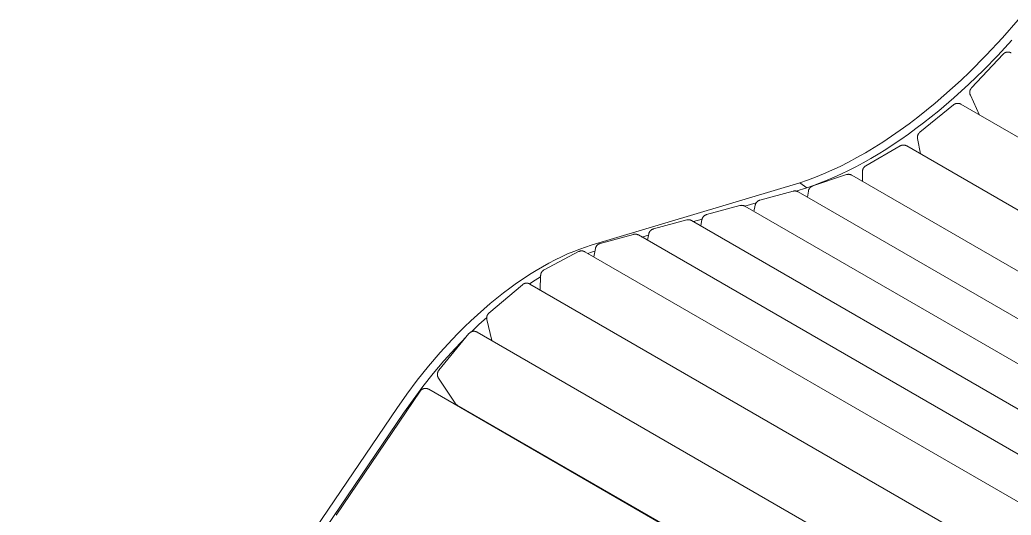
# Model space of a CAD drawing. Header units: inches. Extents: x 3 to 193, y 3 to 134.
# Drawn here: x 128.61 to 149.42, y 67.66 to 78.06 of the extents above; entities that cross this region are included whole.
import ezdxf

# ---------------------------------------------------------------- set-up
doc = ezdxf.new("R2010")
doc.units = ezdxf.units.IN
doc.layers.add('ZANO_R', color=7, linetype='Continuous', lineweight=0)

msp = doc.modelspace()

# ---------------------------------------------------------------- linework, layer by layer
at = {"layer": 'ZANO_R'}
for p, q in [((149.56586, 78.05909), (149.23674, 77.68145)), ((149.23674, 77.68145), (148.89618, 77.31555)), ((149.42907, 77.63278), (149.13557, 77.31297)), ((148.89618, 77.31555), (148.54601, 76.96388)), ((148.58592, 76.6291), (149.25103, 77.33983)), ((149.13557, 77.31297), (148.83444, 77.00335)), ((149.25103, 77.33983), (149.25429, 77.3432)), ((149.25429, 77.3432), (149.25767, 77.34646)), ((149.25767, 77.34646), (149.26115, 77.34959)), ((149.26115, 77.34959), (149.26475, 77.35261)), ((149.26475, 77.35261), (149.26844, 77.3555)), ((149.26844, 77.3555), (149.27223, 77.35826)), ((149.27223, 77.35826), (149.27612, 77.36089)), ((149.27612, 77.36089), (149.28009, 77.36338)), ((149.28009, 77.36338), (149.28415, 77.36573)), ((149.28415, 77.36573), (149.28828, 77.36795)), ((149.28828, 77.36795), (149.29249, 77.37002)), ((149.29249, 77.37002), (149.29677, 77.37194)), ((149.29677, 77.37194), (149.30111, 77.37372)), ((149.30111, 77.37372), (149.30551, 77.37534)), ((149.30551, 77.37534), (149.30996, 77.37682)), ((149.30996, 77.37682), (149.31446, 77.37814)), ((149.31446, 77.37814), (149.319, 77.3793)), ((149.319, 77.3793), (149.32358, 77.38031)), ((149.32358, 77.38031), (149.3282, 77.38116)), ((149.3282, 77.38116), (149.33284, 77.38184)), ((149.33284, 77.38184), (149.3375, 77.38237)), ((149.3375, 77.38237), (149.34217, 77.38274)), ((149.34217, 77.38274), (149.34686, 77.38295)), ((149.34686, 77.38295), (149.35155, 77.383)), ((149.35155, 77.383), (149.35624, 77.38288)), ((149.35624, 77.38288), (149.36092, 77.3826)), ((149.36092, 77.3826), (149.36559, 77.38217)), ((149.36559, 77.38217), (149.37024, 77.38157)), ((149.37024, 77.38157), (149.37487, 77.38081)), ((149.37487, 77.38081), (149.37947, 77.37989)), ((149.37947, 77.37989), (149.38403, 77.37882)), ((149.38403, 77.37882), (149.38856, 77.37759)), ((149.38856, 77.37759), (149.39304, 77.3762)), ((149.39304, 77.3762), (149.39747, 77.37466)), ((149.39747, 77.37466), (149.40185, 77.37297)), ((149.40185, 77.37297), (149.40616, 77.37113)), ((149.40616, 77.37113), (149.41041, 77.36915)), ((149.41041, 77.36915), (149.41459, 77.36701)), ((149.41459, 77.36701), (149.41869, 77.36474)), ((148.83444, 77.00335), (148.52694, 76.70551)), ((148.36793, 76.79413), (148.18822, 76.62881)), ((148.54601, 76.96388), (148.36793, 76.79413)), ((148.18822, 76.62881), (148.00713, 76.46818)), ((148.52694, 76.70551), (148.21443, 76.42093)), ((148.55713, 76.58197), (148.55877, 76.58631)), ((148.55877, 76.58631), (148.56056, 76.59058)), ((148.56056, 76.59058), (148.56249, 76.59479)), ((148.56249, 76.59479), (148.56456, 76.59894)), ((148.56456, 76.59894), (148.56677, 76.60301)), ((148.56677, 76.60301), (148.56911, 76.60701)), ((148.56911, 76.60701), (148.5716, 76.61092)), ((148.5716, 76.61092), (148.57421, 76.61475)), ((148.57421, 76.61475), (148.57695, 76.61848)), ((148.57695, 76.61848), (148.57982, 76.62212)), ((148.57982, 76.62212), (148.58281, 76.62566)), ((148.58281, 76.62566), (148.58592, 76.6291)), ((148.00713, 76.46818), (147.82493, 76.31252)), ((148.21443, 76.42093), (147.8983, 76.151)), ((148.54914, 76.53655), (148.54924, 76.54119)), ((148.5492, 76.53192), (148.54914, 76.53655)), ((148.54941, 76.52729), (148.5492, 76.53192)), ((148.54924, 76.54119), (148.54949, 76.54581)), ((148.54979, 76.52267), (148.54941, 76.52729)), ((148.54949, 76.54581), (148.54991, 76.55043)), ((148.55032, 76.51807), (148.54979, 76.52267)), ((148.54991, 76.55043), (148.55048, 76.55503)), ((148.551, 76.51349), (148.55032, 76.51807)), ((148.55048, 76.55503), (148.5512, 76.5596)), ((148.55185, 76.50893), (148.551, 76.51349)), ((148.5512, 76.5596), (148.55208, 76.56415)), ((148.55284, 76.50441), (148.55185, 76.50893)), ((148.55208, 76.56415), (148.55312, 76.56867)), ((148.55399, 76.49992), (148.55284, 76.50441)), ((148.55312, 76.56867), (148.55431, 76.57315)), ((148.55529, 76.49547), (148.55399, 76.49992)), ((148.55431, 76.57315), (148.55565, 76.57758)), ((148.55675, 76.49107), (148.55529, 76.49547)), ((148.55565, 76.57758), (148.55713, 76.58197)), ((148.55835, 76.48672), (148.55675, 76.49107)), ((148.56009, 76.48243), (148.55835, 76.48672)), ((148.56199, 76.4782), (148.56009, 76.48243)), ((148.75726, 76.06093), (148.56199, 76.4782)), ((147.50125, 75.69916), (148.20926, 76.27592)), ((147.82493, 76.31252), (147.64192, 76.16206)), ((148.20926, 76.27592), (148.21296, 76.27882)), ((148.21296, 76.27882), (148.21675, 76.2816)), ((148.21675, 76.2816), (148.22064, 76.28424)), ((148.22064, 76.28424), (148.22461, 76.28675)), ((148.22461, 76.28675), (148.22867, 76.28912)), ((148.22867, 76.28912), (148.23281, 76.29135)), ((148.23281, 76.29135), (148.23702, 76.29343)), ((148.23702, 76.29343), (148.24131, 76.29537)), ((148.24131, 76.29537), (148.24565, 76.29716)), ((148.24565, 76.29716), (148.25006, 76.2988)), ((148.25006, 76.2988), (148.25452, 76.30028)), ((148.25452, 76.30028), (148.25903, 76.30161)), ((148.25903, 76.30161), (148.26358, 76.30279)), ((148.26358, 76.30279), (148.26817, 76.3038)), ((148.26817, 76.3038), (148.27279, 76.30466)), ((148.27279, 76.30466), (148.27744, 76.30536)), ((148.27744, 76.30536), (148.28211, 76.3059)), ((148.28211, 76.3059), (148.28679, 76.30627)), ((148.28679, 76.30627), (148.29149, 76.30648)), ((148.29149, 76.30648), (148.29619, 76.30654)), ((148.29619, 76.30654), (148.30089, 76.30643)), ((148.30089, 76.30643), (148.30558, 76.30615)), ((148.30558, 76.30615), (148.31026, 76.30572)), ((148.31026, 76.30572), (148.31493, 76.30512)), ((148.31493, 76.30512), (148.31957, 76.30437)), ((148.31957, 76.30437), (148.32418, 76.30345)), ((148.32418, 76.30345), (148.32875, 76.30238)), ((148.32875, 76.30238), (148.33329, 76.30115)), ((148.33329, 76.30115), (148.33778, 76.29976)), ((148.33778, 76.29976), (148.34222, 76.29822)), ((148.34222, 76.29822), (148.34661, 76.29653)), ((148.34661, 76.29653), (148.35093, 76.29469)), ((148.35093, 76.29469), (148.35519, 76.2927)), ((148.35519, 76.2927), (148.35938, 76.29056)), ((148.35938, 76.29056), (148.36349, 76.28828)), ((148.36349, 76.28828), (176.19124, 60.22192)), ((147.45835, 76.01702), (147.27453, 75.87761)), ((147.64192, 76.16206), (147.45835, 76.01702)), ((147.8983, 76.151), (147.58002, 75.89699)), ((147.27453, 75.87761), (147.09072, 75.74403)), ((147.42053, 75.7763), (147.26105, 75.66)), ((147.58002, 75.89699), (147.42053, 75.7763)), ((146.9072, 75.61645), (146.72427, 75.49502)), ((147.09072, 75.74403), (146.9072, 75.61645)), ((147.10176, 75.54819), (146.94284, 75.44099)), ((147.26105, 75.66), (147.10176, 75.54819)), ((147.45104, 75.59449), (147.45116, 75.5991)), ((147.45109, 75.58988), (147.45104, 75.59449)), ((147.45129, 75.58527), (147.45109, 75.58988)), ((147.45116, 75.5991), (147.45142, 75.6037)), ((147.45165, 75.58067), (147.45129, 75.58527)), ((147.45142, 75.6037), (147.45185, 75.6083)), ((147.45216, 75.57609), (147.45165, 75.58067)), ((147.45185, 75.6083), (147.45243, 75.61287)), ((147.45282, 75.57152), (147.45216, 75.57609)), ((147.45243, 75.61287), (147.45316, 75.61743)), ((147.45364, 75.56698), (147.45282, 75.57152)), ((147.45316, 75.61743), (147.45405, 75.62195)), ((147.51777, 75.24364), (147.45364, 75.56698)), ((147.45405, 75.62195), (147.45508, 75.62645)), ((147.45508, 75.62645), (147.45627, 75.6309)), ((147.45627, 75.6309), (147.45762, 75.63532)), ((147.45762, 75.63532), (147.45911, 75.63968)), ((147.45911, 75.63968), (147.46074, 75.64399)), ((147.46074, 75.64399), (147.46252, 75.64825)), ((147.46252, 75.64825), (147.46445, 75.65244)), ((147.46445, 75.65244), (147.46651, 75.65656)), ((147.46651, 75.65656), (147.46871, 75.66062)), ((147.46871, 75.66062), (147.47105, 75.66459)), ((147.47105, 75.66459), (147.47353, 75.66849)), ((147.47353, 75.66849), (147.47613, 75.67229)), ((147.47613, 75.67229), (147.47886, 75.67601)), ((147.47886, 75.67601), (147.48171, 75.67963)), ((147.48171, 75.67963), (147.48469, 75.68316)), ((147.48469, 75.68316), (147.48778, 75.68658)), ((147.48778, 75.68658), (147.49099, 75.6899)), ((147.49099, 75.6899), (147.4943, 75.6931)), ((147.4943, 75.6931), (147.49773, 75.69619)), ((147.49773, 75.69619), (147.50125, 75.69916)), ((146.54217, 75.37986), (146.36118, 75.27111)), ((146.36599, 74.99608), (147.08879, 75.41272)), ((146.72427, 75.49502), (146.54217, 75.37986)), ((146.78448, 75.33847), (146.62684, 75.24072)), ((146.94284, 75.44099), (146.78448, 75.33847)), ((147.08879, 75.41272), (147.09295, 75.41502)), ((147.09295, 75.41502), (147.09718, 75.41717)), ((147.09718, 75.41717), (147.10149, 75.41918)), ((147.10149, 75.41918), (147.10587, 75.42104)), ((147.10587, 75.42104), (147.11031, 75.42274)), ((147.11031, 75.42274), (147.11481, 75.42428)), ((147.11481, 75.42428), (147.11935, 75.42567)), ((147.11935, 75.42567), (147.12395, 75.4269)), ((147.12395, 75.4269), (147.12858, 75.42796)), ((147.12858, 75.42796), (147.13325, 75.42887)), ((147.13325, 75.42887), (147.13794, 75.42961)), ((147.13794, 75.42961), (147.14266, 75.43019)), ((147.14266, 75.43019), (147.1474, 75.4306)), ((147.1474, 75.4306), (147.15215, 75.43085)), ((147.15215, 75.43085), (147.1569, 75.43093)), ((147.1569, 75.43093), (147.16165, 75.43084)), ((147.16165, 75.43084), (147.1664, 75.43059)), ((147.1664, 75.43059), (147.17114, 75.43018)), ((147.17114, 75.43018), (147.17585, 75.4296)), ((147.17585, 75.4296), (147.18055, 75.42885)), ((147.18055, 75.42885), (147.18522, 75.42794)), ((147.18522, 75.42794), (147.18985, 75.42687)), ((147.18985, 75.42687), (147.19444, 75.42564)), ((147.19444, 75.42564), (147.19899, 75.42425)), ((147.19899, 75.42425), (147.20348, 75.4227)), ((147.20348, 75.4227), (147.20792, 75.421)), ((147.20792, 75.421), (147.21229, 75.41914)), ((147.21229, 75.41914), (147.2166, 75.41713)), ((147.2166, 75.41713), (147.22084, 75.41497)), ((147.22084, 75.41497), (147.225, 75.41267)), ((147.225, 75.41267), (175.05275, 59.34631)), ((146.18157, 75.16883), (146.00357, 75.07311)), ((146.36118, 75.27111), (146.18157, 75.16883)), ((146.47011, 75.14781), (146.31444, 75.05979)), ((146.62684, 75.24072), (146.47011, 75.14781)), ((145.82743, 74.984), (145.65339, 74.90152)), ((146.00357, 75.07311), (145.82743, 74.984)), ((146.16, 74.9767), (146.00695, 74.89859)), ((146.31444, 75.05979), (146.16, 74.9767)), ((146.30404, 74.91889), (146.30549, 74.92326)), ((146.30549, 74.92326), (146.3071, 74.92758)), ((146.3071, 74.92758), (146.30884, 74.93184)), ((146.30884, 74.93184), (146.31073, 74.93604)), ((146.31073, 74.93604), (146.31276, 74.94017)), ((146.31276, 74.94017), (146.31493, 74.94423)), ((146.31493, 74.94423), (146.31724, 74.94821)), ((146.31724, 74.94821), (146.31967, 74.95212)), ((146.31967, 74.95212), (146.32224, 74.95594)), ((146.32224, 74.95594), (146.32494, 74.95967)), ((146.32494, 74.95967), (146.32776, 74.96331)), ((146.32776, 74.96331), (146.3307, 74.96685)), ((146.3307, 74.96685), (146.33376, 74.97029)), ((146.33376, 74.97029), (146.33694, 74.97363)), ((146.33694, 74.97363), (146.34022, 74.97685)), ((146.34022, 74.97685), (146.34361, 74.97996)), ((146.34361, 74.97996), (146.34711, 74.98296)), ((146.34711, 74.98296), (146.3507, 74.98584)), ((146.3507, 74.98584), (146.35439, 74.98859)), ((146.35439, 74.98859), (146.35817, 74.99122)), ((146.35817, 74.99122), (146.36204, 74.99372)), ((146.36204, 74.99372), (146.36599, 74.99608)), ((145.31243, 74.75648), (145.14593, 74.69387)), ((145.25294, 74.57264), (145.96034, 74.80973)), ((145.48165, 74.82568), (145.31243, 74.75648)), ((145.65339, 74.90152), (145.48165, 74.82568)), ((145.7056, 74.75734), (145.5576, 74.69421)), ((145.85543, 74.82546), (145.7056, 74.75734)), ((146.00695, 74.89859), (145.85543, 74.82546)), ((145.96034, 74.80973), (145.96474, 74.81112)), ((145.96474, 74.81112), (145.96919, 74.81236)), ((145.96919, 74.81236), (145.97368, 74.81345)), ((145.97368, 74.81345), (145.9782, 74.81439)), ((145.9782, 74.81439), (145.98275, 74.81518)), ((145.98275, 74.81518), (145.98732, 74.81581)), ((145.98732, 74.81581), (145.99191, 74.81628)), ((145.99191, 74.81628), (145.99652, 74.8166)), ((145.99652, 74.8166), (146.00114, 74.81677)), ((146.00114, 74.81677), (146.00575, 74.81678)), ((146.00575, 74.81678), (146.01037, 74.81663)), ((146.01037, 74.81663), (146.01497, 74.81632)), ((146.01497, 74.81632), (146.01957, 74.81586)), ((146.01957, 74.81586), (146.02415, 74.81524)), ((146.02415, 74.81524), (146.0287, 74.81447)), ((146.0287, 74.81447), (146.03322, 74.81355)), ((146.03322, 74.81355), (146.03771, 74.81247)), ((146.03771, 74.81247), (146.04216, 74.81124)), ((146.04216, 74.81124), (146.04657, 74.80986)), ((146.04657, 74.80986), (146.05093, 74.80833)), ((146.05093, 74.80833), (146.05523, 74.80666)), ((146.05523, 74.80666), (146.05947, 74.80484)), ((146.05947, 74.80484), (146.06365, 74.80287)), ((146.06365, 74.80287), (146.06776, 74.80077)), ((146.06776, 74.80077), (146.0718, 74.79853)), ((146.0718, 74.79853), (173.89956, 58.73217)), ((146.29761, 74.66816), (146.29776, 74.8781)), ((146.29776, 74.8781), (146.29784, 74.8827)), ((146.29784, 74.8827), (146.29808, 74.8873)), ((146.29808, 74.8873), (146.29847, 74.89189)), ((146.29847, 74.89189), (146.29902, 74.89646)), ((146.29902, 74.89646), (146.29972, 74.90101)), ((146.29972, 74.90101), (146.30057, 74.90553)), ((146.30057, 74.90553), (146.30157, 74.91002)), ((146.30157, 74.91002), (146.30273, 74.91448)), ((146.30273, 74.91448), (146.30404, 74.91889)), ((144.98233, 74.63783), (140.6044, 73.3294)), ((145.12581, 74.53464), (144.8977, 74.46647)), ((145.14593, 74.69387), (144.98233, 74.63783)), ((144.98233, 74.63783), (145.12581, 74.53464)), ((145.26758, 74.58289), (145.12581, 74.53464)), ((145.17259, 74.50073), (145.17461, 74.50488)), ((145.17461, 74.50488), (145.17676, 74.50897)), ((145.17676, 74.50897), (145.17905, 74.51298)), ((145.17905, 74.51298), (145.18147, 74.51691)), ((145.18147, 74.51691), (145.18403, 74.52076)), ((145.18403, 74.52076), (145.18672, 74.52452)), ((145.18672, 74.52452), (145.18953, 74.52818)), ((145.18953, 74.52818), (145.19246, 74.53175)), ((145.19246, 74.53175), (145.19551, 74.53521)), ((145.19551, 74.53521), (145.19868, 74.53857)), ((145.19868, 74.53857), (145.20196, 74.54183)), ((145.20196, 74.54183), (145.20535, 74.54496)), ((145.20535, 74.54496), (145.20885, 74.54799)), ((145.20885, 74.54799), (145.21244, 74.55089)), ((145.21244, 74.55089), (145.21613, 74.55366)), ((145.21613, 74.55366), (145.21991, 74.55632)), ((145.21991, 74.55632), (145.22378, 74.55884)), ((145.22378, 74.55884), (145.22773, 74.56123)), ((145.22773, 74.56123), (145.23176, 74.56348)), ((145.23176, 74.56348), (145.23587, 74.5656)), ((145.23587, 74.5656), (145.24004, 74.56757)), ((145.24004, 74.56757), (145.24428, 74.56941)), ((145.24428, 74.56941), (145.24858, 74.57109)), ((145.24858, 74.57109), (145.25294, 74.57264)), ((145.41155, 74.63607), (145.26758, 74.58289)), ((145.5576, 74.69421), (145.41155, 74.63607)), ((144.14357, 74.27446), (144.84209, 74.46323)), ((144.84209, 74.46323), (144.84661, 74.46437)), ((144.84661, 74.46437), (144.85117, 74.46536)), ((144.85117, 74.46536), (144.85577, 74.46619)), ((144.85577, 74.46619), (144.86038, 74.46686)), ((144.86038, 74.46686), (144.86502, 74.46737)), ((144.86502, 74.46737), (144.86968, 74.46772)), ((144.86968, 74.46772), (144.87434, 74.46791)), ((144.87434, 74.46791), (144.87901, 74.46795)), ((144.87901, 74.46795), (144.88367, 74.46782)), ((144.88367, 74.46782), (144.88833, 74.46754)), ((144.88833, 74.46754), (144.89297, 74.46709)), ((144.89297, 74.46709), (144.8976, 74.46649)), ((144.8976, 74.46649), (144.9022, 74.46572)), ((144.9022, 74.46572), (144.90678, 74.4648)), ((144.90678, 74.4648), (144.91132, 74.46373)), ((144.91132, 74.46373), (144.91582, 74.4625)), ((144.91582, 74.4625), (144.92028, 74.46111)), ((144.92028, 74.46111), (144.92469, 74.45958)), ((144.92469, 74.45958), (144.92904, 74.45789)), ((144.92904, 74.45789), (144.93333, 74.45606)), ((144.93333, 74.45606), (144.93756, 74.45408)), ((144.93756, 74.45408), (144.94171, 74.45196)), ((144.94171, 74.45196), (144.94579, 74.44969)), ((144.94579, 74.44969), (172.77355, 58.38333)), ((145.14066, 74.33719), (145.16176, 74.46552)), ((145.16176, 74.46552), (145.16259, 74.47006)), ((145.16259, 74.47006), (145.16357, 74.47458)), ((145.16357, 74.47458), (145.1647, 74.47905)), ((145.1647, 74.47905), (145.16598, 74.48349)), ((145.16598, 74.48349), (145.16742, 74.48788)), ((145.16742, 74.48788), (145.169, 74.49222)), ((145.169, 74.49222), (145.17072, 74.4965)), ((145.17072, 74.4965), (145.17259, 74.50073)), ((143.02594, 73.97241), (143.72446, 74.16119)), ((143.72446, 74.16119), (143.72898, 74.16233)), ((143.72898, 74.16233), (143.73355, 74.16331)), ((143.73355, 74.16331), (143.73814, 74.16414)), ((143.73814, 74.16414), (143.74276, 74.16481)), ((143.74276, 74.16481), (143.7474, 74.16532)), ((143.7474, 74.16532), (143.75205, 74.16568)), ((143.75205, 74.16568), (143.75671, 74.16587)), ((143.75671, 74.16587), (143.76138, 74.1659)), ((143.76138, 74.1659), (143.76604, 74.16578)), ((143.76604, 74.16578), (143.7707, 74.16549)), ((143.7707, 74.16549), (143.77535, 74.16504)), ((143.77535, 74.16504), (143.77997, 74.16444)), ((143.77997, 74.16444), (143.78458, 74.16368)), ((143.78458, 74.16368), (143.78915, 74.16276)), ((143.78915, 74.16276), (143.79369, 74.16168)), ((143.79369, 74.16168), (143.79819, 74.16045)), ((143.79819, 74.16045), (143.80265, 74.15907)), ((143.80265, 74.15907), (143.80706, 74.15753)), ((143.80706, 74.15753), (143.81141, 74.15585)), ((143.81141, 74.15585), (143.8157, 74.15402)), ((143.8157, 74.15402), (143.81993, 74.15204)), ((143.81993, 74.15204), (143.82408, 74.14991)), ((143.82408, 74.14991), (143.82816, 74.14765)), ((143.82816, 74.14765), (171.65592, 58.08129)), ((144.06518, 74.21765), (143.82911, 74.1471)), ((144.01866, 74.03767), (144.04557, 74.17004)), ((144.04557, 74.17004), (144.04659, 74.17464)), ((144.04659, 74.17464), (144.04776, 74.1792)), ((144.04776, 74.1792), (144.0491, 74.18372)), ((144.0491, 74.18372), (144.05059, 74.18819)), ((144.05059, 74.18819), (144.05223, 74.1926)), ((144.05223, 74.1926), (144.05402, 74.19696)), ((144.05402, 74.19696), (144.05597, 74.20125)), ((144.05597, 74.20125), (144.05806, 74.20547)), ((144.05806, 74.20547), (144.06029, 74.20962)), ((144.06029, 74.20962), (144.06267, 74.21369)), ((144.06267, 74.21369), (144.06519, 74.21767)), ((144.06519, 74.21767), (144.06784, 74.22157)), ((144.06784, 74.22157), (144.07063, 74.22536)), ((144.07063, 74.22536), (144.07354, 74.22907)), ((144.07354, 74.22907), (144.07658, 74.23266)), ((144.07658, 74.23266), (144.07975, 74.23615)), ((144.07975, 74.23615), (144.08303, 74.23953)), ((144.08303, 74.23953), (144.08643, 74.2428)), ((144.08643, 74.2428), (144.08994, 74.24594)), ((144.08994, 74.24594), (144.09355, 74.24896)), ((144.09355, 74.24896), (144.09727, 74.25186)), ((144.09727, 74.25186), (144.10109, 74.25462)), ((144.10109, 74.25462), (144.105, 74.25725)), ((144.105, 74.25725), (144.10899, 74.25975)), ((144.10899, 74.25975), (144.11308, 74.2621)), ((144.11308, 74.2621), (144.11724, 74.26431)), ((144.11724, 74.26431), (144.12147, 74.26638)), ((144.12147, 74.26638), (144.12577, 74.2683)), ((144.12577, 74.2683), (144.13014, 74.27007)), ((144.13014, 74.27007), (144.13456, 74.27169)), ((144.13456, 74.27169), (144.13904, 74.27315)), ((144.13904, 74.27315), (144.14357, 74.27446)), ((142.93013, 73.87715), (142.93147, 73.88167)), ((142.93147, 73.88167), (142.93296, 73.88614)), ((142.93296, 73.88614), (142.9346, 73.89056)), ((142.9346, 73.89056), (142.93639, 73.89491)), ((142.93639, 73.89491), (142.93834, 73.89921)), ((142.93834, 73.89921), (142.94043, 73.90343)), ((142.94043, 73.90343), (142.94266, 73.90758)), ((142.94266, 73.90758), (142.94504, 73.91164)), ((142.94504, 73.91164), (142.94756, 73.91563)), ((142.94756, 73.91563), (142.95021, 73.91952)), ((142.95021, 73.91952), (142.953, 73.92332)), ((142.953, 73.92332), (142.95591, 73.92702)), ((142.95591, 73.92702), (142.95896, 73.93062)), ((142.95896, 73.93062), (142.96212, 73.93411)), ((142.96212, 73.93411), (142.9654, 73.93749)), ((142.9654, 73.93749), (142.9688, 73.94075)), ((142.9688, 73.94075), (142.97231, 73.9439)), ((142.97231, 73.9439), (142.97593, 73.94692)), ((142.97593, 73.94692), (142.97964, 73.94981)), ((142.97964, 73.94981), (142.98346, 73.95258)), ((142.98346, 73.95258), (142.98737, 73.95521)), ((142.98737, 73.95521), (142.99137, 73.9577)), ((142.99137, 73.9577), (142.99545, 73.96006)), ((142.99545, 73.96006), (142.99961, 73.96227)), ((142.99961, 73.96227), (143.00384, 73.96433)), ((143.00384, 73.96433), (143.00814, 73.96625)), ((143.00814, 73.96625), (143.01251, 73.96802)), ((143.01251, 73.96802), (143.01694, 73.96964)), ((143.01694, 73.96964), (143.02142, 73.9711)), ((143.02142, 73.9711), (143.02594, 73.97241)), ((141.90831, 73.67037), (142.60683, 73.85914)), ((142.60683, 73.85914), (142.61136, 73.86028)), ((142.61136, 73.86028), (142.61592, 73.86127)), ((142.61592, 73.86127), (142.62051, 73.8621)), ((142.62051, 73.8621), (142.62513, 73.86277)), ((142.62513, 73.86277), (142.62977, 73.86328)), ((142.62977, 73.86328), (142.63442, 73.86363)), ((142.63442, 73.86363), (142.63908, 73.86382)), ((142.63908, 73.86382), (142.64375, 73.86386)), ((142.64375, 73.86386), (142.64841, 73.86373)), ((142.64841, 73.86373), (142.65307, 73.86345)), ((142.65307, 73.86345), (142.65772, 73.863)), ((142.65772, 73.863), (142.66234, 73.8624)), ((142.66234, 73.8624), (142.66695, 73.86163)), ((142.66695, 73.86163), (142.67152, 73.86071)), ((142.67152, 73.86071), (142.67606, 73.85964)), ((142.67606, 73.85964), (142.68057, 73.85841)), ((142.68057, 73.85841), (142.68502, 73.85702)), ((142.68502, 73.85702), (142.68943, 73.85549)), ((142.68943, 73.85549), (142.69378, 73.8538)), ((142.69378, 73.8538), (142.69807, 73.85197)), ((142.69807, 73.85197), (142.7023, 73.84999)), ((142.7023, 73.84999), (142.70645, 73.84787)), ((142.70645, 73.84787), (142.71054, 73.8456)), ((142.71054, 73.8456), (170.53829, 57.77924)), ((142.93053, 73.87854), (142.74798, 73.82399)), ((142.90103, 73.73562), (142.92794, 73.86799)), ((142.92794, 73.86799), (142.92896, 73.87259)), ((142.92896, 73.87259), (142.93013, 73.87715)), ((140.78969, 73.36549), (141.48875, 73.55697)), ((141.48875, 73.55697), (141.4933, 73.55813)), ((141.4933, 73.55813), (141.49787, 73.55914)), ((141.49787, 73.55914), (141.50248, 73.55998)), ((141.50248, 73.55998), (141.50712, 73.56067)), ((141.50712, 73.56067), (141.51178, 73.5612)), ((141.51178, 73.5612), (141.51645, 73.56156)), ((141.51645, 73.56156), (141.52113, 73.56177)), ((141.52113, 73.56177), (141.52582, 73.56181)), ((141.52582, 73.56181), (141.5305, 73.56169)), ((141.5305, 73.56169), (141.53518, 73.56142)), ((141.53518, 73.56142), (141.53985, 73.56098)), ((141.53985, 73.56098), (141.5445, 73.56038)), ((141.5445, 73.56038), (141.54912, 73.55962)), ((141.54912, 73.55962), (141.55372, 73.5587)), ((141.55372, 73.5587), (141.55828, 73.55763)), ((141.55828, 73.55763), (141.5628, 73.5564)), ((141.5628, 73.5564), (141.56728, 73.55501)), ((141.56728, 73.55501), (141.57171, 73.55347)), ((141.57171, 73.55347), (141.57608, 73.55178)), ((141.57608, 73.55178), (141.58039, 73.54995)), ((141.58039, 73.54995), (141.58463, 73.54796)), ((141.58463, 73.54796), (141.58881, 73.54583)), ((141.58881, 73.54583), (141.59291, 73.54356)), ((141.59291, 73.54356), (169.42066, 57.47719)), ((141.80551, 73.54231), (141.66684, 73.50087)), ((141.7834, 73.43357), (141.81031, 73.56595)), ((141.81031, 73.56595), (141.81133, 73.57055)), ((141.81133, 73.57055), (141.81251, 73.57511)), ((141.81251, 73.57511), (141.81384, 73.57963)), ((141.81384, 73.57963), (141.81533, 73.5841)), ((141.81533, 73.5841), (141.81697, 73.58851)), ((141.81697, 73.58851), (141.81877, 73.59287)), ((141.81877, 73.59287), (141.82071, 73.59716)), ((141.82071, 73.59716), (141.8228, 73.60138)), ((141.8228, 73.60138), (141.82504, 73.60553)), ((141.82504, 73.60553), (141.82741, 73.6096)), ((141.82741, 73.6096), (141.82993, 73.61358)), ((141.82993, 73.61358), (141.83258, 73.61748)), ((141.83258, 73.61748), (141.83537, 73.62127)), ((141.83537, 73.62127), (141.83829, 73.62498)), ((141.83829, 73.62498), (141.84133, 73.62857)), ((141.84133, 73.62857), (141.84449, 73.63206)), ((141.84449, 73.63206), (141.84778, 73.63544)), ((141.84778, 73.63544), (141.85117, 73.63871)), ((141.85117, 73.63871), (141.85468, 73.64185)), ((141.85468, 73.64185), (141.8583, 73.64487)), ((141.8583, 73.64487), (141.86202, 73.64777)), ((141.86202, 73.64777), (141.86583, 73.65053)), ((141.86583, 73.65053), (141.86974, 73.65316)), ((141.86974, 73.65316), (141.87374, 73.65566)), ((141.87374, 73.65566), (141.87782, 73.65801)), ((141.87782, 73.65801), (141.88198, 73.66022)), ((141.88198, 73.66022), (141.88621, 73.66229)), ((141.88621, 73.66229), (141.89052, 73.66421)), ((141.89052, 73.66421), (141.89488, 73.66598)), ((141.89488, 73.66598), (141.89931, 73.6676)), ((141.89931, 73.6676), (141.90379, 73.66906)), ((141.90379, 73.66906), (141.90831, 73.67037)), ((140.48357, 73.29112), (140.36036, 73.24772)), ((140.6044, 73.3294), (140.48357, 73.29112)), ((140.6562, 73.08253), (140.69208, 73.26092)), ((140.69208, 73.26092), (140.69309, 73.26551)), ((140.69309, 73.26551), (140.69425, 73.27007)), ((140.69425, 73.27007), (140.69558, 73.27459)), ((140.69558, 73.27459), (140.69705, 73.27906)), ((140.69705, 73.27906), (140.69868, 73.28347)), ((140.69868, 73.28347), (140.70047, 73.28783)), ((140.70047, 73.28783), (140.7024, 73.29212)), ((140.7024, 73.29212), (140.70448, 73.29634)), ((140.70448, 73.29634), (140.7067, 73.30049)), ((140.7067, 73.30049), (140.70906, 73.30456)), ((140.70906, 73.30456), (140.71157, 73.30854)), ((140.71157, 73.30854), (140.71421, 73.31244)), ((140.71421, 73.31244), (140.71698, 73.31624)), ((140.71698, 73.31624), (140.71988, 73.31994)), ((140.71988, 73.31994), (140.72291, 73.32354)), ((140.72291, 73.32354), (140.72606, 73.32704)), ((140.72606, 73.32704), (140.72933, 73.33042)), ((140.72933, 73.33042), (140.73272, 73.33369)), ((140.73272, 73.33369), (140.73621, 73.33684)), ((140.73621, 73.33684), (140.73982, 73.33987)), ((140.73982, 73.33987), (140.74352, 73.34277)), ((140.74352, 73.34277), (140.74732, 73.34554)), ((140.74732, 73.34554), (140.75122, 73.34818)), ((140.75122, 73.34818), (140.7552, 73.35069)), ((140.7552, 73.35069), (140.75927, 73.35305)), ((140.75927, 73.35305), (140.76342, 73.35527)), ((140.76342, 73.35527), (140.76764, 73.35735)), ((140.76764, 73.35735), (140.77193, 73.35928)), ((140.77193, 73.35928), (140.77629, 73.36106)), ((140.77629, 73.36106), (140.78071, 73.36269)), ((140.78071, 73.36269), (140.78517, 73.36417)), ((140.78517, 73.36417), (140.78969, 73.36549)), ((139.61375, 72.81229), (140.3359, 73.19383)), ((139.97797, 73.08642), (139.8468, 73.02222)), ((140.10741, 73.1454), (139.97797, 73.08642)), ((140.23492, 73.19916), (140.10741, 73.1454)), ((140.36036, 73.24772), (140.23492, 73.19916)), ((140.3359, 73.19383), (140.34013, 73.19597)), ((140.34013, 73.19597), (140.34443, 73.19796)), ((140.34443, 73.19796), (140.34881, 73.19981)), ((140.34881, 73.19981), (140.35324, 73.2015)), ((140.35324, 73.2015), (140.35773, 73.20303)), ((140.35773, 73.20303), (140.36227, 73.20441)), ((140.36227, 73.20441), (140.36686, 73.20563)), ((140.36686, 73.20563), (140.37148, 73.20669)), ((140.37148, 73.20669), (140.37614, 73.20758)), ((140.37614, 73.20758), (140.38083, 73.20832)), ((140.38083, 73.20832), (140.38554, 73.20889)), ((140.38554, 73.20889), (140.39027, 73.20929)), ((140.39027, 73.20929), (140.39501, 73.20954)), ((140.39501, 73.20954), (140.39975, 73.20961)), ((140.39975, 73.20961), (140.40449, 73.20952)), ((140.40449, 73.20952), (140.40923, 73.20927)), ((140.40923, 73.20927), (140.41396, 73.20885)), ((140.41396, 73.20885), (140.41867, 73.20827)), ((140.41867, 73.20827), (140.42335, 73.20752)), ((140.42335, 73.20752), (140.42801, 73.20661)), ((140.42801, 73.20661), (140.43263, 73.20554)), ((140.43263, 73.20554), (140.43721, 73.20431)), ((140.43721, 73.20431), (140.44175, 73.20292)), ((140.44175, 73.20292), (140.44624, 73.20137)), ((140.44624, 73.20137), (140.45067, 73.19967)), ((140.45067, 73.19967), (140.45503, 73.19781)), ((140.45503, 73.19781), (140.45933, 73.19581)), ((140.45933, 73.19581), (140.46356, 73.19365)), ((140.46356, 73.19365), (140.46771, 73.19135)), ((140.46771, 73.19135), (168.29547, 57.12499)), ((140.6059, 73.1808), (140.53136, 73.15461)), ((140.68094, 73.20555), (140.6059, 73.1808)), ((139.58, 72.87824), (139.44477, 72.79854)), ((139.71408, 72.95281), (139.58, 72.87824)), ((139.8468, 73.02222), (139.71408, 72.95281)), ((139.3086, 72.7138), (139.1717, 72.62409)), ((139.44477, 72.79854), (139.3086, 72.7138)), ((139.5401, 72.66591), (139.42439, 72.59283)), ((139.53019, 72.39062), (139.54121, 72.69669)), ((139.54121, 72.69669), (139.54146, 72.70129)), ((139.54146, 72.70129), (139.54185, 72.70589)), ((139.54185, 72.70589), (139.54241, 72.71046)), ((139.54241, 72.71046), (139.54312, 72.71502)), ((139.54312, 72.71502), (139.54398, 72.71955)), ((139.54398, 72.71955), (139.545, 72.72404)), ((139.545, 72.72404), (139.54616, 72.72851)), ((139.54616, 72.72851), (139.54748, 72.73292)), ((139.54748, 72.73292), (139.54895, 72.7373)), ((139.54895, 72.7373), (139.55056, 72.74161)), ((139.55056, 72.74161), (139.55232, 72.74588)), ((139.55232, 72.74588), (139.55422, 72.75008)), ((139.55422, 72.75008), (139.55626, 72.75421)), ((139.55626, 72.75421), (139.55844, 72.75827)), ((139.55844, 72.75827), (139.56076, 72.76226)), ((139.56076, 72.76226), (139.56321, 72.76617)), ((139.56321, 72.76617), (139.56579, 72.76999)), ((139.56579, 72.76999), (139.5685, 72.77372)), ((139.5685, 72.77372), (139.57133, 72.77735)), ((139.57133, 72.77735), (139.57429, 72.78089)), ((139.57429, 72.78089), (139.57736, 72.78433)), ((139.57736, 72.78433), (139.58055, 72.78766)), ((139.58055, 72.78766), (139.58385, 72.79088)), ((139.58385, 72.79088), (139.58725, 72.79399)), ((139.58725, 72.79399), (139.59076, 72.79698)), ((139.59076, 72.79698), (139.59437, 72.79985)), ((139.59437, 72.79985), (139.59807, 72.8026)), ((139.59807, 72.8026), (139.60187, 72.80522)), ((139.60187, 72.80522), (139.60575, 72.80771)), ((139.60575, 72.80771), (139.60971, 72.81007)), ((139.60971, 72.81007), (139.61375, 72.81229)), ((138.45572, 71.90259), (139.15922, 72.50033)), ((138.89661, 72.43021), (138.75889, 72.3263)), ((139.03429, 72.52952), (138.89661, 72.43021)), ((139.1717, 72.62409), (139.03429, 72.52952)), ((139.15922, 72.50033), (139.16282, 72.50328)), ((139.16282, 72.50328), (139.16651, 72.50611)), ((139.16651, 72.50611), (139.17029, 72.50881)), ((139.17029, 72.50881), (139.17417, 72.51137)), ((139.17417, 72.51137), (139.17813, 72.51381)), ((139.17813, 72.51381), (139.18217, 72.5161)), ((139.18217, 72.5161), (139.18629, 72.51826)), ((139.18629, 72.51826), (139.19048, 72.52027)), ((139.19048, 72.52027), (139.19473, 72.52215)), ((139.19473, 72.52215), (139.19905, 72.52387)), ((139.19905, 72.52387), (139.20342, 72.52545)), ((139.20342, 72.52545), (139.20785, 72.52688)), ((139.20785, 72.52688), (139.21232, 72.52815)), ((139.21232, 72.52815), (139.21683, 72.52927)), ((139.21683, 72.52927), (139.22137, 72.53024)), ((139.22137, 72.53024), (139.22595, 72.53105)), ((139.22595, 72.53105), (139.23055, 72.53171)), ((139.23055, 72.53171), (139.23517, 72.53221)), ((139.23517, 72.53221), (139.23981, 72.53255)), ((139.23981, 72.53255), (139.24446, 72.53273)), ((139.24446, 72.53273), (139.2491, 72.53275)), ((139.2491, 72.53275), (139.25375, 72.53262)), ((139.25375, 72.53262), (139.25839, 72.53233)), ((139.25839, 72.53233), (139.26302, 72.53187)), ((139.26302, 72.53187), (139.26762, 72.53127)), ((139.26762, 72.53127), (139.27221, 72.5305)), ((139.27221, 72.5305), (139.27677, 72.52958)), ((139.27677, 72.52958), (139.28129, 72.5285)), ((139.28129, 72.5285), (139.28577, 72.52727)), ((139.28577, 72.52727), (139.29021, 72.52589)), ((139.29021, 72.52589), (139.2946, 72.52436)), ((139.2946, 72.52436), (139.29893, 72.52268)), ((139.29893, 72.52268), (139.30321, 72.52085)), ((139.30321, 72.52085), (139.30741, 72.51887)), ((139.30741, 72.51887), (139.31155, 72.51676)), ((139.42439, 72.59283), (139.31013, 72.51751)), ((139.31155, 72.51676), (139.31562, 72.5145)), ((139.31562, 72.5145), (167.14337, 56.44814)), ((138.62135, 72.21794), (138.48422, 72.10532)), ((138.75889, 72.3263), (138.62135, 72.21794)), ((138.48422, 72.10532), (138.34775, 71.98861)), ((138.21215, 71.86801), (138.07765, 71.74374)), ((138.34775, 71.98861), (138.21215, 71.86801)), ((138.40836, 71.81228), (138.24555, 71.66346)), ((138.40769, 71.80033), (138.40783, 71.80499)), ((138.40772, 71.79567), (138.40769, 71.80033)), ((138.40783, 71.80499), (138.40812, 71.80964)), ((138.40812, 71.80964), (138.40857, 71.81427)), ((138.40857, 71.81427), (138.40918, 71.81889)), ((138.40918, 71.81889), (138.40995, 71.82349)), ((138.40995, 71.82349), (138.41088, 71.82805)), ((138.41088, 71.82805), (138.41196, 71.83259)), ((138.41196, 71.83259), (138.41319, 71.83708)), ((138.41319, 71.83708), (138.41458, 71.84153)), ((138.41458, 71.84153), (138.41612, 71.84593)), ((138.41612, 71.84593), (138.4178, 71.85027)), ((138.4178, 71.85027), (138.41964, 71.85455)), ((138.41964, 71.85455), (138.42162, 71.85877)), ((138.42162, 71.85877), (138.42375, 71.86292)), ((138.42375, 71.86292), (138.42601, 71.86699)), ((138.42601, 71.86699), (138.42841, 71.87098)), ((138.42841, 71.87098), (138.43095, 71.87489)), ((138.43095, 71.87489), (138.43362, 71.87871)), ((138.43362, 71.87871), (138.43642, 71.88243)), ((138.43642, 71.88243), (138.43934, 71.88606)), ((138.43934, 71.88606), (138.44239, 71.88959)), ((138.44239, 71.88959), (138.44555, 71.893)), ((138.44555, 71.893), (138.44883, 71.89631)), ((138.44883, 71.89631), (138.45222, 71.89951)), ((138.45222, 71.89951), (138.45572, 71.90259)), ((137.94448, 71.61601), (137.81284, 71.48507)), ((138.07765, 71.74374), (137.94448, 71.61601)), ((138.24555, 71.66346), (138.08613, 71.51104)), ((138.4079, 71.79101), (138.40772, 71.79567)), ((138.40824, 71.78637), (138.4079, 71.79101)), ((138.40874, 71.78173), (138.40824, 71.78637)), ((138.4094, 71.77712), (138.40874, 71.78173)), ((138.41022, 71.77253), (138.4094, 71.77712)), ((138.41119, 71.76798), (138.41022, 71.77253)), ((138.5128, 71.32916), (138.41119, 71.76798)), ((137.40374, 70.70311), (138.03583, 71.47285)), ((137.81284, 71.48507), (137.68296, 71.35115)), ((137.98439, 71.4102), (137.74369, 71.15957)), ((138.03583, 71.47285), (138.03886, 71.47641)), ((138.03886, 71.47641), (138.04201, 71.47986)), ((138.04201, 71.47986), (138.04528, 71.48321)), ((138.04528, 71.48321), (138.04866, 71.48644)), ((138.04866, 71.48644), (138.05215, 71.48956)), ((138.05215, 71.48956), (138.05574, 71.49255)), ((138.05574, 71.49255), (138.05943, 71.49542)), ((138.05943, 71.49542), (138.06322, 71.49816)), ((138.06322, 71.49816), (138.0671, 71.50077)), ((138.0671, 71.50077), (138.07107, 71.50324)), ((138.07107, 71.50324), (138.07513, 71.50558)), ((138.07513, 71.50558), (138.07925, 71.50777)), ((138.07925, 71.50777), (138.08346, 71.50982)), ((138.08346, 71.50982), (138.08773, 71.51173)), ((138.08773, 71.51173), (138.09206, 71.51349)), ((138.09206, 71.51349), (138.09645, 71.5151)), ((138.09645, 71.5151), (138.10089, 71.51656)), ((138.10089, 71.51656), (138.10538, 71.51786)), ((138.10538, 71.51786), (138.10992, 71.51901)), ((138.10992, 71.51901), (138.11449, 71.52001)), ((138.11449, 71.52001), (138.11909, 71.52084)), ((138.11909, 71.52084), (138.12371, 71.52152)), ((138.12371, 71.52152), (138.12836, 71.52204)), ((138.12836, 71.52204), (138.13303, 71.5224)), ((138.13303, 71.5224), (138.1377, 71.5226)), ((138.1377, 71.5226), (138.14237, 71.52264)), ((138.14237, 71.52264), (138.14705, 71.52252)), ((138.14705, 71.52252), (138.15172, 71.52223)), ((138.15172, 71.52223), (138.15637, 71.52179)), ((138.15637, 71.52179), (138.16101, 71.52119)), ((138.16101, 71.52119), (138.16562, 71.52043)), ((138.16562, 71.52043), (138.17021, 71.51951)), ((138.17021, 71.51951), (138.17476, 71.51844)), ((138.17476, 71.51844), (138.17927, 71.51721)), ((138.17927, 71.51721), (138.18374, 71.51582)), ((138.18374, 71.51582), (138.18816, 71.51428)), ((138.18816, 71.51428), (138.19252, 71.5126)), ((138.19252, 71.5126), (138.19682, 71.51076)), ((138.19682, 71.51076), (138.20105, 71.50878)), ((138.20105, 71.50878), (138.20522, 71.50665)), ((138.20522, 71.50665), (138.20931, 71.50438)), ((138.20931, 71.50438), (166.03706, 55.43802)), ((137.68296, 71.35115), (137.4292, 71.07539)), ((137.4292, 71.07539), (137.18471, 70.79079)), ((137.74369, 71.15957), (137.51085, 70.90162)), ((137.18471, 70.79079), (136.95078, 70.49945)), ((137.51085, 70.90162), (137.28609, 70.6366)), ((137.28609, 70.6366), (137.06962, 70.36476)), ((137.37277, 70.61646), (137.37285, 70.62115)), ((137.37286, 70.61177), (137.37277, 70.61646)), ((137.37285, 70.62115), (137.37309, 70.62584)), ((137.37311, 70.60708), (137.37286, 70.61177)), ((137.37309, 70.62584), (137.37348, 70.63051)), ((137.37352, 70.6024), (137.37311, 70.60708)), ((137.37348, 70.63051), (137.37404, 70.63517)), ((137.37409, 70.59775), (137.37352, 70.6024)), ((137.37404, 70.63517), (137.37476, 70.63981)), ((137.37482, 70.59311), (137.37409, 70.59775)), ((137.37476, 70.63981), (137.37564, 70.64442)), ((137.3757, 70.5885), (137.37482, 70.59311)), ((137.37564, 70.64442), (137.37668, 70.649)), ((137.37675, 70.58393), (137.3757, 70.5885)), ((137.37668, 70.649), (137.37787, 70.65354)), ((137.37796, 70.57939), (137.37675, 70.58393)), ((137.37787, 70.65354), (137.37922, 70.65803)), ((137.37931, 70.5749), (137.37796, 70.57939)), ((137.37922, 70.65803), (137.38072, 70.66248)), ((137.38083, 70.57046), (137.37931, 70.5749)), ((137.38072, 70.66248), (137.38238, 70.66687)), ((137.38249, 70.56607), (137.38083, 70.57046)), ((137.38238, 70.66687), (137.38418, 70.6712)), ((137.38431, 70.56174), (137.38249, 70.56607)), ((137.38418, 70.6712), (137.38613, 70.67547)), ((137.38627, 70.55748), (137.38431, 70.56174)), ((137.38613, 70.67547), (137.38823, 70.67967)), ((137.38838, 70.55329), (137.38627, 70.55748)), ((137.38823, 70.67967), (137.39047, 70.68379)), ((137.39063, 70.54917), (137.38838, 70.55329)), ((137.39047, 70.68379), (137.39286, 70.68783)), ((137.39286, 70.68783), (137.39538, 70.69179)), ((137.39538, 70.69179), (137.39803, 70.69566)), ((137.39803, 70.69566), (137.40082, 70.69944)), ((137.40082, 70.69944), (137.40374, 70.70311)), ((136.95078, 70.49945), (136.72854, 70.20346)), ((137.06962, 70.36476), (136.86165, 70.08637)), ((137.39302, 70.54513), (137.39063, 70.54917)), ((137.39555, 70.54118), (137.39302, 70.54513)), ((137.74611, 70.01369), (137.39555, 70.54118)), ((135.24549, 67.66323), (137.01043, 70.26388)), ((136.72854, 70.20346), (136.51891, 69.90486)), ((137.01043, 70.26388), (137.01316, 70.26776)), ((137.01316, 70.26776), (137.01603, 70.27155)), ((137.01603, 70.27155), (137.01903, 70.27523)), ((137.01903, 70.27523), (137.02215, 70.2788)), ((137.02215, 70.2788), (137.0254, 70.28227)), ((137.0254, 70.28227), (137.02876, 70.28562)), ((137.02876, 70.28562), (137.03224, 70.28885)), ((137.03224, 70.28885), (137.03584, 70.29195)), ((137.03584, 70.29195), (137.03953, 70.29493)), ((137.03953, 70.29493), (137.04333, 70.29778)), ((137.04333, 70.29778), (137.04723, 70.3005)), ((137.04723, 70.3005), (137.05121, 70.30308)), ((137.05121, 70.30308), (137.05529, 70.30551)), ((137.05529, 70.30551), (137.05945, 70.30781)), ((137.05945, 70.30781), (137.06368, 70.30995)), ((137.06368, 70.30995), (137.06799, 70.31195)), ((137.06799, 70.31195), (137.07236, 70.3138)), ((137.07236, 70.3138), (137.0768, 70.3155)), ((137.0768, 70.3155), (137.08129, 70.31703)), ((137.08129, 70.31703), (137.08583, 70.31841)), ((137.08583, 70.31841), (137.09042, 70.31964)), ((137.09042, 70.31964), (137.09505, 70.3207)), ((137.09505, 70.3207), (137.09971, 70.3216)), ((137.09971, 70.3216), (137.1044, 70.32233)), ((137.1044, 70.32233), (137.10912, 70.32291)), ((137.10912, 70.32291), (137.11385, 70.32332)), ((137.11385, 70.32332), (137.11859, 70.32356)), ((137.11859, 70.32356), (137.12334, 70.32364)), ((137.12334, 70.32364), (137.12808, 70.32355)), ((137.12808, 70.32355), (137.13282, 70.3233)), ((137.13282, 70.3233), (137.13755, 70.32288)), ((137.13755, 70.32288), (137.14227, 70.3223)), ((137.14227, 70.3223), (137.14696, 70.32155)), ((137.14696, 70.32155), (137.15162, 70.32064)), ((137.15162, 70.32064), (137.15624, 70.31957)), ((137.15624, 70.31957), (137.16083, 70.31834)), ((137.16083, 70.31834), (137.16537, 70.31695)), ((137.16537, 70.31695), (137.16986, 70.3154)), ((137.16986, 70.3154), (137.17429, 70.3137)), ((137.17429, 70.3137), (137.17866, 70.31184)), ((137.17866, 70.31184), (137.18296, 70.30984)), ((137.18296, 70.30984), (137.18719, 70.30768)), ((137.18719, 70.30768), (137.19135, 70.30538)), ((137.19135, 70.30538), (165.11324, 54.18467)), ((136.86165, 70.08637), (136.66239, 69.80168)), ((137.74866, 70.01), (137.74611, 70.01369)), ((137.75132, 70.00639), (137.74866, 70.01)), ((137.7541, 70.00287), (137.75132, 70.00639)), ((137.757, 69.99945), (137.7541, 70.00287)), ((137.76, 69.99612), (137.757, 69.99945)), ((137.76312, 69.9929), (137.76, 69.99612)), ((137.76633, 69.98977), (137.76312, 69.9929)), ((137.76965, 69.98676), (137.76633, 69.98977)), ((137.77307, 69.98385), (137.76965, 69.98676)), ((137.77658, 69.98106), (137.77307, 69.98385)), ((137.78018, 69.97839), (137.77658, 69.98106)), ((137.78387, 69.97584), (137.78018, 69.97839)), ((137.78763, 69.9734), (137.78387, 69.97584)), ((137.79148, 69.9711), (137.78763, 69.9734)), ((165.43152, 54.01312), (137.79148, 69.9711)), ((136.51891, 69.90486), (128.60753, 58.24739)), ((136.66239, 69.80168), (128.75101, 58.14421))]:
    msp.add_line(p, q, dxfattribs=at)

doc.saveas('drawing.dxf')
